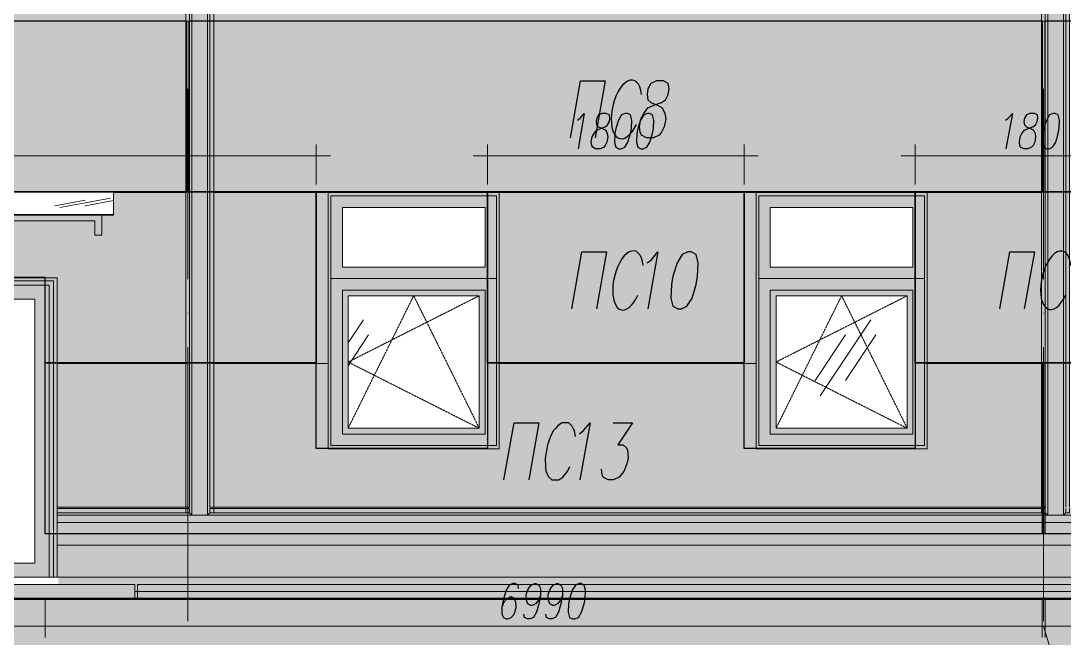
# Model space of a CAD drawing. Header units: millimetres. Extents: x 148937 to 2048786, y 870 to 351006.
# Drawn here: x 530217 to 537531, y 299496 to 303826 of the extents above; entities that cross this region are included whole.
import ezdxf

# ---------------------------------------------------------------- set-up
doc = ezdxf.new("R2010")
doc.units = ezdxf.units.MM
doc.linetypes.add('_ШТР__2__1_', pattern=[3, 2, -1])
doc.layers.add('PDF _Геометрия', color=7, linetype='Continuous')
doc.layers.add('PDF _Сплошная заливка', color=7, linetype='Continuous', true_color=0x007eff)
for name, color, linetype, lineweight, true_color in [('Двери', 7, 'Continuous', 9, 0x804000), ('Каркас_Импост', 7, 'Continuous', 9, 0x0080c0), ('Линии', 7, 'Continuous', 9, 0x00a600), ('Монтажный зазор', 7, 'Continuous', 9, 0x808040), ('Ограждение', 7, 'Continuous', 9, 0x408080), ('Окна', 7, 'Continuous', 9, 0x0080c0), ('Открывание', 7, '_ШТР__2__1_', 9, 0x373737), ('Панель', 7, 'Continuous', 9, 0x804000), ('Фундамент несущей конструкции', 7, 'Continuous', 18, 0x400080)]:
    doc.layers.add(name, color=color, linetype=linetype, lineweight=lineweight, true_color=true_color)
for name, color, linetype, lineweight in [('Обобщенные модели', 7, 'Continuous', 18), ('Перекрытия', 7, 'Continuous', 18), ('Стены', 7, 'Continuous', 18), ('Элементы узлов', 7, 'Continuous', 18)]:
    doc.layers.add(name, color=color, linetype=linetype, lineweight=lineweight)
pattern_1 = [(236.31, (995.8, 1244.6), (-1777.996, -3556.002), [641.07, -5769.6]), (236.31, (1031.34, 1137.9), (-1777.996, -3556.002), [384.64, -6026.03]), (236.31, (818, 1137.9), (-1777.996, -3556.002), [384.64, -6026.03])]

# ---------------------------------------------------------------- blocks, each defined once
blk = doc.blocks.new('102_Окно_1Створка_Ф_ГОСТ23166-99 - 1160х1750_1170_h-V7-_О__Ф__1-10__Южный')
at = {"layer": 'Каркас_Импост', "true_color": 0xf7fbf5}
h = blk.add_hatch(color=7, dxfattribs=at)
h.paths.add_polyline_path([(22960, 2095), (23080, 2095), (23080, 2675), (21920, 2675), (21920, 2095), (22530.8, 2095)], flags=0)
h.paths.add_polyline_path([(22040, 2175), (22000, 2175), (22000, 2595), (23000, 2595), (23000, 2175), (22530.8, 2175)], flags=0)
h = blk.add_hatch(color=7, dxfattribs=at)
h.paths.add_polyline_path([(22000, 925), (23080, 925), (23080, 2095), (21920, 2095), (21920, 925), (21970, 925)], flags=0)
h.paths.add_polyline_path([(22000, 1005), (22000, 2015), (23000, 2015), (23000, 1005), (22040, 1005)], flags=0)
h = blk.add_hatch(color=7, dxfattribs=at)
h.paths.add_polyline_path([(22000, 1005), (23000, 1005), (23000, 2015), (22000, 2015), (22000, 1222.3)], flags=0)
h.paths.add_polyline_path([(22530.8, 1045), (22040, 1045), (22040, 1975), (22960, 1975), (22960, 1045)], flags=0)
at = {"layer": 'Монтажный зазор', "true_color": 0x7f7f7f}
h = blk.add_hatch(color=8, dxfattribs=at)
h.paths.add_polyline_path([(23100, 900), (23100, 2700), (21900, 2700), (21900, 900), (23080, 900)], flags=0)
h.paths.add_polyline_path([(23000, 925), (21920, 925), (21920, 2675), (23080, 2675), (23080, 925), (23030, 925)], flags=0)
at = {"layer": 'Монтажный зазор'}
h = blk.add_hatch(dxfattribs=at)
h.set_pattern_fill('FP_1', style=0, pattern_type=2)
h.set_pattern_definition(pattern_1)
h.paths.add_polyline_path([(23000, 2175), (23000, 2595), (22000, 2595), (22000, 2175), (22960, 2175)], flags=0)
at = {"layer": 'Открывание', "linetype": 'Continuous'}
h = blk.add_hatch(dxfattribs=at)
h.set_pattern_fill('FP_1', style=0, pattern_type=2)
h.set_pattern_definition(pattern_1)
h.paths.add_polyline_path([(22530.8, 1045), (22960, 1045), (22960, 1975), (22040, 1975), (22040, 1045)], flags=0)
at = {"layer": 'Каркас_Импост', "color": 7}
for p, q in [((21920, 2675), (21920, 2095)), ((23080, 2675), (21920, 2675)), ((23080, 2095), (23080, 2675)), ((22000, 2595), (23000, 2595)), ((22000, 2175), (22000, 2595)), ((23000, 2595), (23000, 2175)), ((23000, 2175), (22000, 2175)), ((21920, 2095), (23080, 2095)), ((21920, 2095), (21920, 925)), ((23080, 2095), (21920, 2095)), ((23080, 925), (23080, 2095)), ((22000, 2015), (23000, 2015)), ((22000, 1005), (22000, 2015)), ((22040, 1975), (22960, 1975)), ((22040, 1045), (22040, 1975)), ((22960, 1975), (22960, 1045)), ((23000, 2015), (23000, 1005)), ((22960, 1045), (22040, 1045)), ((23000, 1005), (22000, 1005)), ((21920, 925), (23080, 925))]:
    blk.add_line(p, q, dxfattribs=at)
at = {"layer": 'Открывание', "color": 7}
for p, q in [((22040, 1045), (22500, 1975)), ((22960, 1975), (22040, 1510)), ((22500, 1975), (22960, 1045)), ((22960, 1045), (22040, 1510))]:
    blk.add_line(p, q, dxfattribs=at)
blk = doc.blocks.new('102_Окно_1Створка_Ф_ГОСТ23166-99 - 1160х1750_1170_h-V8-_О__Ф__1-10__Южный')
at = {"layer": 'Каркас_Импост', "true_color": 0xf7fbf5}
h = blk.add_hatch(color=7, dxfattribs=at)
h.paths.add_polyline_path([(25960, 2095), (26080, 2095), (26080, 2675), (24920, 2675), (24920, 2095), (25114.5, 2095)], flags=0)
h.paths.add_polyline_path([(25040, 2175), (25000, 2175), (25000, 2595), (26000, 2595), (26000, 2175), (25114.5, 2175)], flags=0)
h = blk.add_hatch(color=7, dxfattribs=at)
h.paths.add_polyline_path([(25960, 925), (26080, 925), (26080, 2095), (24920, 2095), (24920, 925), (25114.5, 925)], flags=0)
h.paths.add_polyline_path([(25114.5, 1005), (25000, 1005), (25000, 2015), (26000, 2015), (26000, 1005), (25862, 1005)], flags=0)
h = blk.add_hatch(color=7, dxfattribs=at)
h.paths.add_polyline_path([(25460, 1005), (26000, 1005), (26000, 2015), (25000, 2015), (25000, 1005), (25114.5, 1005)], flags=0)
h.paths.add_polyline_path([(25798, 1045), (25040, 1045), (25040, 1975), (25960, 1975), (25960, 1045)], flags=0)
at = {"layer": 'Монтажный зазор', "true_color": 0x7f7f7f}
h = blk.add_hatch(color=8, dxfattribs=at)
h.paths.add_polyline_path([(24900, 900), (26100, 900), (26100, 2700), (24900, 2700), (24900, 925)], flags=0)
h.paths.add_polyline_path([(26000, 925), (24920, 925), (24920, 2675), (26080, 2675), (26080, 925), (26030, 925)], flags=0)
at = {"layer": 'Монтажный зазор'}
h = blk.add_hatch(dxfattribs=at)
h.set_pattern_fill('FP_1', style=0, pattern_type=2)
h.set_pattern_definition(pattern_1)
h.paths.add_polyline_path([(25114.5, 2175), (26000, 2175), (26000, 2595), (25000, 2595), (25000, 2175), (25040, 2175)], flags=0)
at = {"layer": 'Открывание', "linetype": 'Continuous'}
h = blk.add_hatch(dxfattribs=at)
h.set_pattern_fill('FP_1', style=0, pattern_type=2)
h.set_pattern_definition(pattern_1)
h.paths.add_polyline_path([(25114.5, 1045), (25960, 1045), (25960, 1975), (25040, 1975), (25040, 1045)], flags=0)
at = {"layer": 'Каркас_Импост', "color": 7}
for p, q in [((24920, 2675), (24920, 2095)), ((26080, 2675), (24920, 2675)), ((26080, 2095), (26080, 2675)), ((25000, 2595), (26000, 2595)), ((25000, 2175), (25000, 2595)), ((26000, 2595), (26000, 2175)), ((26000, 2175), (25000, 2175)), ((24920, 2095), (26080, 2095)), ((24920, 2095), (24920, 925)), ((26080, 2095), (24920, 2095)), ((26080, 925), (26080, 2095)), ((25000, 2015), (26000, 2015)), ((25000, 1005), (25000, 2015)), ((25040, 1975), (25960, 1975)), ((25040, 1045), (25040, 1975)), ((25960, 1975), (25960, 1045)), ((26000, 2015), (26000, 1005)), ((25960, 1045), (25040, 1045)), ((26000, 1005), (25000, 1005)), ((24920, 925), (26080, 925))]:
    blk.add_line(p, q, dxfattribs=at)
at = {"layer": 'Открывание', "color": 7}
for p, q in [((25040, 1045), (25500, 1975)), ((25960, 1975), (25040, 1510)), ((25500, 1975), (25960, 1045)), ((25960, 1045), (25040, 1510))]:
    blk.add_line(p, q, dxfattribs=at)
blk = doc.blocks.new('101_Дверь_Двупольная_Алюминиевая_ГОСТ23747-2015 - ДАН_Дв_2080х1260_800__О_Пр_П-1342844-_О__Ф__1-10__Южный')
at = {"layer": 'Двери', "true_color": 0x7f7f7f}
h = blk.add_hatch(color=8, dxfattribs=at)
h.paths.add_polyline_path([(19194.7, 900), (19197.9, 909.5), (19194.6, 906), (19194.7, 903.1)], flags=0)
h.paths.add_polyline_path([(19198.8, 909.5), (19194.7, 900), (19196, 900), (19198.5, 908.5)], flags=0)
h.paths.add_polyline_path([(19213.8, 900), (19225, 900), (19225, 912), (19218.1, 911.8), (19202.5, 911), (19198.5, 908.5), (19197.3, 900), (19213.2, 900)], flags=0)
h = blk.add_hatch(color=8, dxfattribs=at)
h.paths.add_polyline_path([(19196, 900), (19194.7, 900), (19196.4, 898.5)], flags=0)
h.paths.add_polyline_path([(19225, 888), (19225, 888.4), (19225, 900), (19196, 900), (19199, 890.4), (19207.3, 888.3), (19220.1, 888)], flags=0)
h.paths.add_polyline_path([(19199, 889.6), (19194.7, 898.6), (19195.7, 892.6), (19198.8, 889.8)], flags=0)
for points in [[(19275, 900), (19275, 912), (19225, 911.6), (19225, 900), (19245, 900)], [(19225, 888), (19275, 888.4), (19275, 900), (19225, 900), (19225, 888.4)], [(19325, 888), (19325, 912), (19275, 911.6), (19275, 888), (19301.1, 888)], [(19341.9, 880), (19355.4, 880), (19355, 887.6), (19351.2, 897.5), (19339.3, 907.9), (19331.9, 910.2), (19331.4, 910.3), (19325, 910.3), (19325, 888.4), (19326, 887.6), (19330.7, 885.7), (19333, 880), (19333.7, 883.9), (19334.7, 880), (19341.4, 880)], [(19333, 670), (19357, 670), (19356.6, 880), (19333, 880), (19333, 733)], [(19205, 750), (19211.5, 750.9), (19217.5, 753.3), (19222.7, 757.3), (19226.7, 762.5), (19229.1, 768.5), (19230, 775), (19229.1, 781.5), (19226.7, 787.5), (19222.7, 792.7), (19217.5, 796.7), (19211.5, 799.1), (19205, 800), (19198.5, 799.1), (19192.5, 796.7), (19185.5, 790.3), (19183.3, 787.5), (19180.9, 781.5), (19180, 775), (19180.9, 768.5), (19184.1, 761.6), (19187.3, 757.3), (19192.5, 753.3), (19198.5, 750.9)], [(19245, 650), (19275, 650), (19275, 662), (19225, 661.6), (19225, 650)], [(19325, 638), (19325, 662), (19275, 661.6), (19275, 638), (19301.1, 638)], [(19325, 639.6), (19335.9, 640.9), (19342.3, 643.5), (19352.9, 655), (19355.2, 663.1), (19355.3, 663.6), (19355.3, 670), (19333.4, 670), (19332.6, 669), (19330.7, 664.3), (19326.8, 661.7), (19326.8, 660.8), (19325, 659.4), (19325, 639.7)], [(19225, 638), (19275, 638.4), (19275, 650), (19225, 650), (19225, 638.4)]]:
    blk.add_hatch(color=8, dxfattribs=at).paths.add_polyline_path(points, flags=0)
h = blk.add_hatch(color=8, dxfattribs=at)
h.paths.add_polyline_path([(19194.7, 650), (19197.7, 659.4), (19194.6, 656), (19194.7, 651.8)], flags=0)
h.paths.add_polyline_path([(19198.8, 659.5), (19194.7, 650), (19196, 650), (19198.7, 659.4)], flags=0)
h.paths.add_polyline_path([(19206.1, 650), (19225, 650), (19225, 662), (19219.1, 661.8), (19202, 660.8), (19198.5, 658.5), (19197.3, 650), (19203.1, 650)], flags=0)
h = blk.add_hatch(color=8, dxfattribs=at)
h.paths.add_polyline_path([(19196, 650), (19194.7, 650), (19196.4, 648.5)], flags=0)
h.paths.add_polyline_path([(19205, 638), (19216.1, 638.6), (19224.3, 638.4), (19225, 638.4), (19225, 650), (19196, 650), (19199, 640.4), (19204.4, 638.2)], flags=0)
h.paths.add_polyline_path([(19199, 639.6), (19194.7, 648.4), (19195.7, 642.6), (19198.8, 639.8)], flags=0)
at = {"layer": 'Каркас_Импост', "true_color": 0x9ea0a1}
blk.add_hatch(color=253, dxfattribs=at).paths.add_polyline_path([(18715, 0), (18745, 0), (18745, 2050), (19945, 2050), (19945, 0), (19975, 0), (19975, 2080), (18715, 2080), (18715, 47.9)], flags=0)
at = {"layer": 'Монтажный зазор', "true_color": 0x9ea0a1}
blk.add_hatch(color=253, dxfattribs=at).paths.add_polyline_path([(18715, 0), (18715, 2080), (19975, 2080), (19975, 0), (20000, 0), (20000, 2100), (18690, 2100), (18690, 0)], flags=0)
at = {"layer": 'Панель', "true_color": 0x9ea0a1}
h = blk.add_hatch(color=253, dxfattribs=at)
h.paths.add_polyline_path([(18745, 0), (19145, 0), (19145, 2050), (18745, 2050), (18745, 47.9)], flags=0)
h.paths.add_polyline_path([(19045, 100), (18845, 100), (18845, 1950), (19045, 1950), (19045, 225)], flags=0)
h = blk.add_hatch(color=253, dxfattribs=at)
h.paths.add_polyline_path([(19145, 0), (19945, 0), (19945, 2050), (19145, 2050), (19145, 47.9)], flags=0)
h.paths.add_polyline_path([(19225, 638), (19225, 638.4), (19224.3, 638.4)], flags=0)
h.paths.add_polyline_path([(19194.7, 650), (19195.7, 657.5), (19198.6, 659.4), (19195.5, 651.8)], flags=0)
h.paths.add_polyline_path([(19194.7, 650), (19197.9, 640.5), (19194.6, 644), (19194.7, 648.4)], flags=0)
h.paths.add_polyline_path([(19225, 888), (19225, 888.4), (19224.3, 888.4)], flags=0)
h.paths.add_polyline_path([(19194.7, 900), (19194.7, 906.1), (19198.6, 909.5), (19195.5, 901.8)], flags=0)
h.paths.add_polyline_path([(19194.7, 900), (19197.9, 890.5), (19194.6, 894), (19194.7, 898.6)], flags=0)
h.paths.add_polyline_path([(19301.1, 100), (19245, 100), (19245, 638), (19202.5, 639), (19198.2, 641.9), (19194.7, 650), (19199, 659.6), (19207.3, 661.7), (19215.4, 661.8), (19245, 662), (19245, 888), (19202.5, 889), (19198.2, 891.9), (19194.7, 900), (19199.4, 909.8), (19207, 911.7), (19215.4, 911.8), (19245, 912), (19245, 1950), (19845, 1950), (19845, 100)], flags=0)
h.paths.add_polyline_path([(19205, 750), (19198.5, 750.9), (19192.5, 753.3), (19187.3, 757.3), (19183.3, 762.5), (19180.9, 768.5), (19180, 775), (19180.9, 781.5), (19185.5, 790.3), (19187.3, 792.7), (19192.5, 796.7), (19198.5, 799.1), (19205, 800), (19211.5, 799.1), (19217.5, 796.7), (19222.7, 792.7), (19226.7, 787.5), (19229.1, 781.5), (19230, 775), (19229.1, 768.5), (19226.7, 762.5), (19222.7, 757.3), (19217.5, 753.3), (19211.5, 750.9)], flags=0)
at = {"layer": 'Двери', "color": 7}
for p, q in [((19275, 912), (19225, 912)), ((19225, 888), (19275, 888)), ((19325, 912), (19275, 912)), ((19275, 888), (19325, 888)), ((19333, 880), (19333, 670)), ((19357, 670), (19357, 880)), ((19275, 662), (19225, 662)), ((19325, 662), (19275, 662)), ((19225, 638), (19275, 638)), ((19275, 638), (19325, 638))]:
    blk.add_line(p, q, dxfattribs=at)
at = {"layer": 'Двери', "color": 7, "flags": 128}
for points in [[(19225, 912), (19212.3, 912), (19205.4, 912), (19205, 912)], [(19205, 888), (19209.6, 888), (19221.2, 888), (19225, 888)], [(19357, 880), (19352.4, 896.6), (19339.8, 908.4), (19325, 912)], [(19325, 888), (19331.7, 884.3), (19333, 880)], [(19225, 662), (19212.3, 662), (19205.4, 662), (19205, 662)], [(19325, 638), (19341.6, 642.6), (19353.4, 655.2), (19357, 670)], [(19333, 670), (19329.3, 663.3), (19325, 662)], [(19205, 638), (19209.6, 638), (19221.2, 638), (19225, 638)]]:
    blk.add_lwpolyline(points, dxfattribs=at)
at = {"layer": 'Двери', "color": 7}
for start, end in [(0, 180), (180, 360)]:
    blk.add_arc((19205, 775), 25, start, end, dxfattribs=at)
at = {"layer": 'Каркас_Импост', "color": 7}
for p, q in [((19975, 2080), (18715, 2080)), ((18715, 2080), (18715, 0)), ((18745, 2050), (19945, 2050)), ((18745, 0), (18745, 2050)), ((19945, 2050), (19945, 0)), ((19975, 2080), (19975, 0)), ((18715, 0), (18745, 0)), ((19975, 0), (19945, 0))]:
    blk.add_line(p, q, dxfattribs=at)
at = {"layer": 'Монтажный зазор', "color": 7}
for p, q in [((20000, 2100), (18690, 2100)), ((18690, 2100), (18690, 492.2)), ((18715, 0), (18715, 2080)), ((18715, 2080), (19975, 2080)), ((19975, 2080), (19975, 0)), ((20000, 492.2), (20000, 2100)), ((18690, 0), (18715, 0)), ((19975, 0), (20000, 0))]:
    blk.add_line(p, q, dxfattribs=at)
at = {"layer": 'Панель', "color": 7}
for p, q in [((19145, 2050), (18745, 2050)), ((18745, 2050), (18745, 0)), ((19945, 2050), (19145, 2050)), ((19145, 2050), (19145, 0)), ((19145, 0), (19145, 2050)), ((19945, 0), (19945, 2050)), ((18845, 100), (18845, 1950)), ((18845, 1950), (19045, 1950)), ((19045, 1950), (19045, 100)), ((19245, 911.8), (19245, 1950)), ((19245, 1950), (19845, 1950)), ((19845, 1950), (19845, 100)), ((19245, 661.9), (19245, 888)), ((19245, 100), (19245, 638)), ((19045, 100), (18845, 100)), ((19845, 100), (19245, 100)), ((18745, 0), (19145, 0)), ((19145, 0), (19945, 0))]:
    blk.add_line(p, q, dxfattribs=at)
blk = doc.blocks.new('125_Горизонтальный козырек - Горизонтальный козырек L_1200-1197451-_О__Ф__1-10__Южный')
at = {"layer": 'Ограждение'}
h = blk.add_hatch(dxfattribs=at)
h.set_pattern_fill('FP_2', style=0, pattern_type=2)
h.set_pattern_definition([(190.539, (995.78, -1088.73), (-1778.0063, -441.0521), [361.702, -3255.323]), (190.539, (1031.34, -1101.97), (-1778.0063, -441.0521), [217.021, -3400.004]), (190.539, (817.98, -1101.97), (-1778.0063, -441.0521), [217.021, -3400.004])])
h.paths.add_polyline_path([(20395, 2545), (20395, 2705), (18295, 2705), (18295, 2545), (19947, 2545)], flags=0)
h = blk.add_hatch(dxfattribs=at)
h.set_pattern_fill('FP_1', style=0, pattern_type=2)
h.set_pattern_definition(pattern_1)
h.paths.add_polyline_path([(20305, 2540), (20395, 2540), (20395, 2545), (18295, 2545), (18295, 2540), (19947, 2540)], flags=0)
at = {"layer": 'Ограждение', "true_color": 0x9ea0a1}
blk.add_hatch(color=253, dxfattribs=at).paths.add_polyline_path([(20315, 2400), (20315, 2540), (18375, 2540), (18375, 2400), (18425, 2400), (18425, 2500), (20265, 2500), (20265, 2400)], flags=0)
at = {"layer": 'Ограждение', "color": 7}
for p, q in [((18295, 2545), (18295, 2705)), ((18295, 2705), (20395, 2705)), ((20395, 2705), (20395, 2545)), ((18295, 2540), (18295, 2545)), ((18295, 2545), (20395, 2545)), ((20395, 2540), (18295, 2540)), ((18375, 2400), (18375, 2540)), ((20265, 2500), (18425, 2500)), ((18425, 2400), (18425, 2500)), ((20265, 2500), (20265, 2400)), ((20315, 2540), (20315, 2400)), ((20395, 2545), (20395, 2540)), ((18375, 2400), (18425, 2400)), ((20265, 2400), (20315, 2400))]:
    blk.add_line(p, q, dxfattribs=at)
blk = doc.blocks.new('190_ФЭ_Цоколь_Типовой - ФЭ-Ц1_140х80-1285859-_О__Ф__1-10__Южный')
at = {"layer": 'Обобщенные модели', "true_color": 0x9ea0a1}
h = blk.add_hatch(color=253, dxfattribs=at)
h.paths.add_polyline_path([(32865.9, 481.8), (32928, 481.9), (32930.6, 491.4), (27069.4, 491.4), (27072, 481.8), (32720.4, 481.8)], flags=0)
h.paths.add_polyline_path([(20010, 481.8), (20928, 481.9), (20930.6, 491.4), (20000, 491.4), (20000, 481.8)], flags=0)
h.paths.add_polyline_path([(45048, 481.8), (45048, 481.9), (45050.6, 491.4), (39069.4, 491.4), (39072, 481.8), (44492.9, 481.8)], flags=0)
h.paths.add_polyline_path([(21072, 481.8), (26928, 481.9), (26930.6, 491.4), (21069.4, 491.4), (21072, 481.9)], flags=0)
h.paths.add_polyline_path([(38928, 481.8), (38928, 481.9), (38930.6, 491.4), (33069.4, 491.4), (33072, 481.8), (38875.5, 481.8)], flags=0)
h = blk.add_hatch(color=253, dxfattribs=at)
h.paths.add_polyline_path([(20000, 451.8), (20928, 452), (20928, 481.8), (20000, 481.8)], flags=0)
h.paths.add_polyline_path([(45048, 451.8), (45048, 481.8), (39072, 481.8), (39072, 451.8), (44492.9, 451.8)], flags=0)
h.paths.add_polyline_path([(21235.1, 451.8), (26928, 452), (26928, 481.8), (21072, 481.8), (21072, 451.8), (21124.5, 451.8)], flags=0)
h.paths.add_polyline_path([(38928.2, 451.8), (38928, 452), (38928, 481.8), (33072, 481.8), (33072, 451.8), (38928, 451.8)], flags=0)
h.paths.add_polyline_path([(27235.1, 451.8), (32928, 452), (32928, 481.8), (27072, 481.8), (27072, 451.8), (27124.5, 451.8)], flags=0)
for points in [[(45125, 434.8), (45064.7, 435), (45048, 451.8), (39071.8, 451.8), (39055, 435), (38945, 435), (38928, 451.8), (33071.8, 451.8), (33055, 435), (32945, 435), (32928, 451.8), (27071.8, 451.8), (27055, 435), (26945, 435), (26928, 451.8), (21071.8, 451.8), (21055, 435), (20945, 435), (20928, 451.8), (20000, 451.8), (20000, 434.8), (45065, 434.8)], [(20000, 384.8), (45294.9, 384.8), (45294.9, 434.8), (20000, 434.8)], [(33010, 305), (45433.1, 305), (45293.9, 384.8), (20000, 384.8), (20000, 305), (32990, 305)], [(45125, 225), (45433.1, 225), (45433.1, 305), (20000, 305), (20000, 225), (44492.9, 225)]]:
    blk.add_hatch(color=253, dxfattribs=at).paths.add_polyline_path(points, flags=0)
at = {"layer": 'Линии', "color": 7, "lineweight": 18}
for p, q in [((20000, 491.4), (20000, 492.2)), ((20902, 492.2), (20000, 492.2)), ((20000, 481.8), (20000, 491.4)), ((20000, 481.8), (20000, 451.8)), ((20000, 434.8), (20000, 451.8)), ((26902, 492.2), (21098, 492.2)), ((20000, 384.8), (20000, 434.8)), ((20000, 315.5), (20000, 384.8)), ((20000, 305), (20000, 315.5)), ((20000, 305), (20000, 225)), ((20000, 225), (45433.1, 225))]:
    blk.add_line(p, q, dxfattribs=at)
at = {"layer": 'Обобщенные модели'}
for p, q in [((20930.6, 491.4), (20000, 491.4)), ((20928, 481.8), (20000, 481.8)), ((20000, 451.8), (20928, 451.8)), ((26930.6, 491.4), (21069.4, 491.4)), ((26928, 481.8), (21072, 481.8)), ((21072, 451.8), (26928, 451.8)), ((45294.9, 434.8), (20000, 434.8)), ((45294.9, 384.8), (20000, 384.8)), ((45433.1, 305), (20000, 305))]:
    blk.add_line(p, q, dxfattribs=at)
blk = doc.blocks.new('190_ФЭ_Стена_Стык вертикальный - ФЭ-C1_110-1292203-_О__Ф__1-10__Южный')
at = {"layer": 'Обобщенные модели', "true_color": 0xcfd0cf}
for points in [[(20928, 492.1), (20928, 3900), (20902, 3900), (20902, 492.1)], [(20945, 435), (20945, 3900), (20928, 3900), (20928, 492.1), (20930.6, 491.4), (20928, 481.8), (20928.2, 451.8), (20940.6, 439.4)], [(20990, 435), (21055, 435), (21055, 3900), (20945, 3900), (20945, 435)], [(21055, 435), (21072, 452), (21072, 481.9), (21069.4, 491.4), (21072, 492.1), (21072, 3900), (21055, 3900), (21055, 439.4)], [(21098, 492.1), (21098, 3900), (21072, 3900), (21072, 492.1)]]:
    blk.add_hatch(color=254, dxfattribs=at).paths.add_polyline_path(points, flags=0)
at = {"layer": 'Линии', "color": 7, "lineweight": 18}
for p, q in [((20928, 3900), (20902, 3900)), ((20902, 3900), (20902, 491.4)), ((20945, 3900), (20928, 3900)), ((21055, 3900), (20945, 3900)), ((21072, 3900), (21055, 3900)), ((21098, 3900), (21072, 3900)), ((21098, 3900), (21098, 491.4)), ((20902, 481.9), (20902, 452)), ((20902, 452), (20928, 452)), ((20928, 452), (20945, 435)), ((21055, 435), (21072, 452)), ((21072, 452), (21098, 452)), ((21098, 481.9), (21098, 452)), ((20945, 435), (21055, 435))]:
    blk.add_line(p, q, dxfattribs=at)
at = {"layer": 'Обобщенные модели'}
for p, q in [((20928, 3900), (20928, 491.4)), ((20945, 3900), (20945, 435)), ((21055, 3900), (21055, 435)), ((21072, 3900), (21072, 491.4)), ((20928, 481.9), (20928, 452)), ((21072, 481.9), (21072, 452))]:
    blk.add_line(p, q, dxfattribs=at)
blk = doc.blocks.new('190_ФЭ_Стена_Стык вертикальный - ФЭ-C1_110-1292370-_О__Ф__1-10__Южный')
at = {"layer": 'Обобщенные модели', "true_color": 0xcfd0cf}
for points in [[(20915.9, 3900), (20928, 3900), (20928, 7500), (20902, 7500), (20902, 3900)], [(20928, 3900), (20945, 3900), (20945, 7500), (20928, 7500), (20928, 3925.7)], [(21055, 3900), (21055, 7500), (20945, 7500), (20945, 3900), (21010, 3900)], [(21055, 3900), (21072, 3900), (21072, 7500), (21055, 7500), (21055, 3919.4)], [(21077.4, 3900), (21098, 3900), (21098, 7500), (21072, 7500), (21072, 3900)]]:
    blk.add_hatch(color=254, dxfattribs=at).paths.add_polyline_path(points, flags=0)
at = {"layer": 'Линии', "color": 7, "lineweight": 18}
for p, q in [((20928, 7500), (20902, 7500)), ((20902, 7500), (20902, 3900)), ((20945, 7500), (20928, 7500)), ((21055, 7500), (20945, 7500)), ((21072, 7500), (21055, 7500)), ((21098, 7500), (21072, 7500)), ((21098, 7500), (21098, 3900)), ((20902, 3900), (20928, 3900)), ((20928, 3900), (20945, 3900)), ((20945, 3900), (21055, 3900)), ((21055, 3900), (21072, 3900)), ((21072, 3900), (21098, 3900))]:
    blk.add_line(p, q, dxfattribs=at)
at = {"layer": 'Обобщенные модели'}
for p, q in [((20928, 7500), (20928, 3900)), ((20945, 7500), (20945, 3900)), ((21055, 7500), (21055, 3900)), ((21072, 7500), (21072, 3900))]:
    blk.add_line(p, q, dxfattribs=at)

msp = doc.modelspace()

# ---------------------------------------------------------------- hatches: boundary and pattern name
at = {"layer": 'Перекрытия', "true_color": 0xbabfc5}
msp.add_hatch(color=9, dxfattribs=at).paths.add_polyline_path([(530418.14476, 299772.69191), (531016.14665, 299772.69191), (531016.14665, 299872.64499), (528616.14665, 299872.64499), (528616.14665, 299772.69191), (529126.25729, 299772.69191)], flags=0)
at = {"layer": 'Перекрытия', "true_color": 0xb9d0cb}
for points in [[(556866.14665, 299822.64499), (555866.14665, 299872.64499), (531036.14665, 299872.64499), (531036.14665, 299822.64499), (556255.89411, 299822.64499)], [(556866.14665, 299772.69191), (556866.14665, 299822.64499), (531036.14665, 299822.64499), (531036.14665, 299772.69191), (556255.89411, 299772.69191)]]:
    msp.add_hatch(color=9, dxfattribs=at).paths.add_polyline_path(points, flags=0)
at = {"layer": 'Стены', "lineweight": 9, "true_color": 0xcfd0cf}
h = msp.add_hatch(color=254, dxfattribs=at)
h.paths.add_polyline_path([(525569.14665, 303822.64499), (526266.14665, 303822.64499), (526266.14665, 305022.64499), (525569.14665, 305022.64499), (525569.14665, 303885.20857)], flags=0)
h.paths.add_polyline_path([(531373.14665, 303822.64499), (531373.14665, 305022.64499), (530416.14665, 305022.64499), (530416.14665, 304722.64499), (529216.14665, 304722.64499), (529216.14665, 305022.64499), (527466.14665, 305022.64499), (527466.14665, 303822.64499), (531064.08849, 303822.64499)], flags=0)
for points in [[(535585.69463, 303822.64499), (537373.14665, 303822.64499), (537373.14665, 305022.64499), (536571.14665, 305022.64499), (536571.14665, 304722.64499), (535371.14665, 304722.64499), (535371.14665, 305022.64499), (533571.14665, 305022.64499), (533571.14665, 304722.64499), (532371.14665, 304722.64499), (532371.14665, 305022.64499), (531569.14665, 305022.64499), (531569.14665, 303822.64499), (533001.91969, 303822.64499)], [(531569.14665, 302622.64499), (537373.14665, 302622.64499), (537373.14665, 303822.64499), (531569.14665, 303822.64499), (531569.14665, 303102.27513)], [(530471.14665, 301422.64499), (531373.14665, 301422.64499), (531373.14665, 302622.64499), (530866.14665, 302622.64499), (530866.14665, 302462.64499), (530786.14665, 302462.64499), (530786.14665, 302322.64499), (530736.14665, 302322.64499), (530736.14665, 302422.64499), (528896.14665, 302422.64499), (528896.14665, 302322.64499), (528846.14665, 302322.64499), (528846.14665, 302462.64499), (528766.14665, 302462.64499), (528766.14665, 302622.64499), (527466.14665, 302622.64499), (527466.14665, 302022.64499), (526266.14665, 302022.64499), (526266.14665, 302622.64499), (525569.14665, 302622.64499), (525569.14665, 301422.64499), (529161.14665, 301422.64499), (529161.14665, 302022.64499), (530471.14665, 302022.64499), (530471.14665, 301536.40827)], [(537176.05369, 300414.8425), (537373.14665, 300414.8425), (537373.14665, 301422.64499), (536571.14665, 301422.64499), (536571.14665, 300822.64499), (535371.14665, 300822.64499), (535371.14665, 301422.64499), (533571.14665, 301422.64499), (533571.14665, 300822.64499), (532371.14665, 300822.64499), (532371.14665, 301422.64499), (531569.14665, 301422.64499), (531569.14665, 300414.8425), (537153.63065, 300414.8425)]]:
    msp.add_hatch(color=254, dxfattribs=at).paths.add_polyline_path(points, flags=0)
h = msp.add_hatch(color=254, dxfattribs=at)
h.paths.add_polyline_path([(528766.14665, 302622.64499), (528766.14665, 302627.64499), (530866.14665, 302627.64499), (530866.14665, 302622.64499), (531373.14665, 302622.64499), (531373.14665, 303822.64499), (527466.14665, 303822.64499), (527466.14665, 302622.64499), (527834.36982, 302622.64499)], flags=0)
h.paths.add_polyline_path([(526266.14665, 302622.64499), (526266.14665, 303822.64499), (525569.14665, 303822.64499), (525569.14665, 302622.64499)], flags=0)
h = msp.add_hatch(color=254, dxfattribs=at)
h.paths.add_polyline_path([(535262.72276, 301422.64499), (535371.14665, 301422.64499), (535371.14665, 302622.64499), (533571.14665, 302622.64499), (533571.14665, 301422.64499), (534939.75089, 301422.64499)], flags=0)
h.paths.add_polyline_path([(531569.14665, 301422.64499), (532371.14665, 301422.64499), (532371.14665, 302622.64499), (531569.14665, 302622.64499), (531569.14665, 301536.40827)], flags=0)
h.paths.add_polyline_path([(537373.14665, 301422.64499), (537373.14665, 302622.64499), (536571.14665, 302622.64499), (536571.14665, 301422.64499), (537346.64665, 301422.64499)], flags=0)
h = msp.add_hatch(color=254, dxfattribs=at)
h.paths.add_polyline_path([(531373.14665, 300414.8425), (531373.14665, 301422.64499), (530471.14665, 301422.64499), (530471.14665, 300414.8425), (531346.64665, 300414.8425)], flags=0)
h.paths.add_polyline_path([(526070.55232, 300414.8425), (529161.14665, 300414.8425), (529161.14665, 301422.64499), (525569.14665, 301422.64499), (525569.14665, 300414.8425)], flags=0)
at = {"layer": 'Стены', "true_color": 0x9ea0a1}
msp.add_hatch(color=253, dxfattribs=at).paths.add_polyline_path([(530471.14665, 299922.64499), (555886.14665, 299922.64499), (555886.14665, 300147.64499), (530471.14665, 300147.64499), (530471.14665, 299970.5414)], flags=0)
at = {"layer": 'Стены', "true_color": 0xbabfc5}
msp.add_hatch(color=9, dxfattribs=at).paths.add_polyline_path([(531016.14665, 299822.64499), (531036.14665, 299822.64499), (531036.14665, 299872.64499), (555596.14665, 299872.64499), (555596.14665, 299922.64499), (530481.14665, 299922.64499), (530481.14665, 299872.64499), (531016.14665, 299872.64499)], flags=0)
at = {"layer": 'Фундамент несущей конструкции', "true_color": 0xbabfc5}
h = msp.add_hatch(color=9, dxfattribs=at)
h.paths.add_polyline_path([(519791.14665, 299772.69191), (519791.14665, 299822.64499), (519771.14665, 299822.64499), (519771.14665, 299772.69191)], flags=0)
h.paths.add_polyline_path([(531036.14665, 299772.69191), (531036.14665, 299822.64499), (531016.14665, 299822.64499), (531016.14665, 299772.69191)], flags=0)
h.paths.add_polyline_path([(511421.14665, 299772.69191), (511421.14665, 299822.64499), (511401.14665, 299822.64499), (511401.14665, 299772.69191)], flags=0)
h.paths.add_polyline_path([(528616.14665, 299772.69191), (528616.14665, 299822.64499), (528596.14665, 299822.64499), (528596.14665, 299772.69191)], flags=0)
h.paths.add_polyline_path([(515021.14665, 299772.69191), (515041.14665, 299772.69191), (515041.14665, 299822.64499), (515021.14665, 299822.64499)], flags=0)
h.paths.add_polyline_path([(524541.14665, 299772.69191), (524541.14665, 299822.64499), (524521.14665, 299822.64499), (524521.14665, 299772.69191)], flags=0)
h.paths.add_polyline_path([(516151.14665, 299772.69191), (516171.14665, 299772.69191), (516171.14665, 299822.64499), (516151.14665, 299822.64499)], flags=0)
h.paths.add_polyline_path([(520921.14665, 299772.69191), (520921.14665, 299822.64499), (520901.14665, 299822.64499), (520901.14665, 299772.69191)], flags=0)
at = {"layer": 'Элементы узлов', "true_color": 0xffffff}
msp.add_hatch(color=7, dxfattribs=at).paths.add_polyline_path([(507800.14665, 298677.63109), (557756.93578, 298677.63109), (557756.93578, 299774.69191), (507800.14665, 299774.69191)], flags=0)

# ---------------------------------------------------------------- linework, layer by layer
at = {"layer": 'PDF _Геометрия', "color": 152, "lineweight": 30, "true_color": 0x2776bb}
for points in [[(531378.49961, 303825.92493), (531378.49961, 302627.21386), (525028.33845, 302627.21386), (525028.33845, 303825.92493)], [(537376.35208, 303825.92493), (537376.35208, 302627.21386), (531397.8345, 302627.21386), (531397.8345, 303825.92493)], [(543376.35269, 303825.92493), (543376.35269, 302627.21386), (537397.83511, 302627.21386), (537397.83511, 303825.92493)], [(532287.2001, 300826.99908), (532287.2001, 302627.21386), (533488.05943, 302627.21386), (533488.05943, 300826.99908)], [(535288.27448, 302627.21469), (535288.27448, 301426.35536), (533488.05969, 301426.35536), (533488.05969, 302627.21469)], [(535288.27448, 300826.99908), (535288.27448, 302627.21386), (536486.98554, 302627.21386), (536486.98554, 300826.99908)], [(538287.20072, 302627.21469), (538287.20072, 301426.35536), (536486.98593, 301426.35536), (536486.98593, 302627.21469)]]:
    msp.add_lwpolyline(points, close=True, dxfattribs=at)
at = {"layer": 'PDF _Геометрия', "lineweight": 25}
for points in [[(534070.22867, 303005.30185), (534141.12018, 303404.87221), (534312.9784, 303404.87221), (534244.23511, 303005.30185)], [(534119.63808, 303129.89836), (534138.97213, 303142.78773), (534166.89909, 303177.15937), (534123.93454, 302927.96496)], [(537120.71246, 303129.89836), (537137.89828, 303142.78773), (537167.97347, 303177.15937), (537122.86068, 302927.96496)], [(534078.82123, 301806.59149), (534149.71274, 302206.16184), (534323.71919, 302206.16184), (534252.82767, 301806.59149)], [(534607.2856, 302128.82565), (534635.21256, 302148.1597), (534682.47357, 302206.16184), (534611.58205, 301806.59149)], [(537079.89561, 301806.59149), (537150.78712, 302206.16184), (537322.64534, 302206.16184), (537251.75382, 301806.59149)], [(533604.06256, 300605.7308), (533674.95407, 301005.30115), (533848.96051, 301005.30115), (533778.069, 300605.7308)], [(534104.6011, 300910.77983), (534098.15642, 300949.44793), (534089.5635, 300966.63375), (534080.97059, 300985.9678), (534059.48832, 301005.30185), (534010.07908, 301005.30185), (533982.15212, 300985.9678), (533964.9663, 300966.63375), (533949.9287, 300949.44793), (533930.59465, 300910.77983), (533909.11238, 300852.77769), (533891.92656, 300758.25567), (533894.07478, 300700.25352), (533898.37124, 300663.73365), (533917.70529, 300625.06555), (533939.18756, 300605.7315), (533988.5968, 300605.7315), (534016.52376, 300625.06555), (534048.74718, 300663.73365), (534065.933, 300700.25352)], [(534132.52692, 300930.11528), (534160.45388, 300949.44933), (534207.71489, 301005.30325), (534136.82338, 300605.7329)], [(534368.83328, 301005.30238), (534504.17163, 301005.30238), (534403.20493, 300852.77821), (534439.7248, 300852.77821), (534461.20707, 300833.44416), (534469.79998, 300816.25834), (534474.09644, 300758.25619), (534465.50353, 300719.58809), (534444.02125, 300663.73417), (534411.79784, 300625.06607), (534370.98151, 300605.73202), (534334.46164, 300605.73202), (534300.09, 300625.06607), (534291.49708, 300644.40012), (534287.20063, 300680.91999)], [(533705.03171, 299843.1104), (533702.88348, 299866.7409), (533681.4012, 299879.63027), (533666.36361, 299879.63027), (533640.58487, 299866.7409), (533619.1026, 299832.36926), (533599.76855, 299772.21888), (533589.02741, 299712.06851), (533589.02741, 299664.8075), (533599.76855, 299641.17699), (533621.25082, 299630.43586), (533629.84374, 299630.43586), (533653.47424, 299641.17699), (533674.95652, 299664.8075), (533687.84588, 299701.32737), (533689.99411, 299712.06851), (533687.84588, 299748.58838), (533677.10475, 299772.21888), (533655.62247, 299785.10825), (533649.17779, 299785.10825), (533623.39905, 299772.21888), (533604.065, 299748.58838), (533589.02741, 299712.06851)], [(533859.70218, 299795.84913), (533846.81281, 299761.47748), (533825.33053, 299735.69875), (533801.70003, 299724.95761), (533793.10712, 299724.95761), (533771.62484, 299735.69875), (533760.8837, 299761.47748), (533758.73548, 299795.84913), (533760.8837, 299808.73849), (533775.9213, 299843.11014), (533795.25535, 299866.74064), (533821.03408, 299879.63001), (533827.47876, 299879.63001), (533848.96104, 299866.74064), (533859.70218, 299843.11014), (533859.70218, 299795.84913), (533848.96104, 299735.69875), (533831.77522, 299677.6966), (533810.29294, 299641.17673), (533784.51421, 299630.43559), (533769.47661, 299630.43559), (533747.99434, 299641.17673), (533743.69788, 299664.80724)], [(534014.37484, 299795.84913), (534001.48547, 299761.47748), (533980.00319, 299735.69875), (533956.37269, 299724.95761), (533947.77978, 299724.95761), (533926.2975, 299735.69875), (533915.55636, 299761.47748), (533913.40813, 299795.84913), (533915.55636, 299808.73849), (533930.59395, 299843.11014), (533949.928, 299866.74064), (533975.70674, 299879.63001), (533982.15142, 299879.63001), (534003.6337, 299866.74064), (534014.37484, 299843.11014), (534014.37484, 299795.84913), (534003.6337, 299735.69875), (533986.44788, 299677.6966), (533964.9656, 299641.17673), (533939.18687, 299630.43559), (533924.14927, 299630.43559), (533902.66699, 299641.17673), (533898.37054, 299664.80724)]]:
    msp.add_lwpolyline(points, dxfattribs=at)
for points in [[(534673.88013, 303404.87343), (534633.0638, 303385.53938), (534613.72976, 303349.01951), (534607.28507, 303310.35141), (534611.58153, 303271.68331), (534633.0638, 303252.34926), (534680.32481, 303235.16344), (534712.54823, 303215.82939), (534731.88228, 303177.16129), (534738.32696, 303138.4932), (534727.58582, 303082.63927), (534708.25177, 303043.97118), (534693.21418, 303024.63713), (534652.39785, 303005.30308), (534602.98862, 303005.30308), (534568.61697, 303024.63713), (534560.02406, 303043.97118), (534553.57938, 303082.63927), (534564.32052, 303138.4932), (534583.65457, 303177.16129), (534613.72976, 303215.82939), (534654.54608, 303235.16344), (534708.25177, 303252.34926), (534736.17873, 303271.68331), (534755.51278, 303310.35141), (534761.95747, 303349.01951), (534755.51278, 303385.53938), (534723.28937, 303404.87343)], [(534291.49805, 303177.16182), (534265.71931, 303166.42068), (534254.97817, 303142.79018), (534250.68172, 303119.15967), (534252.82995, 303095.52917), (534265.71931, 303082.6398), (534295.7945, 303071.89866), (534317.27678, 303059.00929), (534328.01792, 303035.37879), (534332.31437, 303011.74828), (534325.86969, 302975.22841), (534312.98032, 302951.59791), (534304.38741, 302940.85677), (534278.60868, 302927.9674), (534246.38526, 302927.9674), (534227.05121, 302940.85677), (534220.60653, 302951.59791), (534216.31008, 302975.22841), (534222.75476, 303011.74828), (534235.64413, 303035.37879), (534254.97817, 303059.00929), (534280.75691, 303071.89866), (534312.98032, 303082.6398), (534330.16614, 303095.52917), (534343.05551, 303119.15967), (534347.35197, 303142.79018), (534343.05551, 303166.42068), (534321.57323, 303177.16182)], [(534454.76108, 303177.16182), (534428.98235, 303166.42068), (534407.50007, 303129.90081), (534388.16602, 303071.89866), (534381.72134, 303035.37879), (534379.57311, 302975.22841), (534388.16602, 302940.85677), (534409.6483, 302927.9674), (534424.68589, 302927.9674), (534450.46462, 302940.85677), (534471.9469, 302975.22841), (534491.28095, 303035.37879), (534497.72563, 303071.89866), (534499.87386, 303129.90081), (534491.28095, 303166.42068), (534469.79867, 303177.16182)], [(534609.43374, 303177.16182), (534583.655, 303166.42068), (534562.17273, 303129.90081), (534542.83868, 303071.89866), (534536.39399, 303035.37879), (534534.24577, 302975.22841), (534542.83868, 302940.85677), (534564.32095, 302927.9674), (534579.35855, 302927.9674), (534605.13728, 302940.85677), (534626.61956, 302975.22841), (534645.95361, 303035.37879), (534652.39829, 303071.89866), (534654.54652, 303129.90081), (534645.95361, 303166.42068), (534624.47133, 303177.16182)], [(537290.4221, 303177.16182), (537266.79159, 303166.42068), (537253.90223, 303142.79018), (537249.60577, 303119.15967), (537253.90223, 303095.52917), (537266.79159, 303082.6398), (537294.71855, 303071.89866), (537316.20083, 303059.00929), (537326.94197, 303035.37879), (537331.23842, 303011.74828), (537324.79374, 302975.22841), (537314.0526, 302951.59791), (537303.31146, 302940.85677), (537277.53273, 302927.9674), (537247.45754, 302927.9674), (537225.97526, 302940.85677), (537219.53058, 302951.59791), (537217.38235, 302975.22841), (537223.82704, 303011.74828), (537234.56818, 303035.37879), (537253.90223, 303059.00929), (537279.68096, 303071.89866), (537311.90437, 303082.6398), (537331.23842, 303095.52917), (537341.97956, 303119.15967), (537346.27602, 303142.79018), (537344.12779, 303166.42068), (537322.64551, 303177.16182)], [(537453.68732, 303177.16182), (537427.90858, 303166.42068), (537406.42631, 303129.90081), (537389.24048, 303071.89866), (537382.7958, 303035.37879), (537378.49935, 302975.22841), (537389.24048, 302940.85677), (537408.57453, 302927.9674), (537425.76035, 302927.9674), (537449.39086, 302940.85677), (537473.02136, 302975.22841), (537490.20719, 303035.37879), (537496.65187, 303071.89866), (537498.8001, 303129.90081), (537490.20719, 303166.42068), (537468.72491, 303177.16182)], [(534892.99918, 302206.16088), (534852.18286, 302186.82683), (534817.81121, 302128.82468), (534787.73603, 302034.30267), (534779.14311, 301976.30052), (534772.69843, 301881.7785), (534787.73603, 301823.77635), (534822.10767, 301806.59053), (534847.8864, 301806.59053), (534886.5545, 301823.77635), (534923.07437, 301881.7785), (534951.00133, 301976.30052), (534961.74247, 302034.30267), (534966.03893, 302128.82468), (534951.00133, 302186.82683), (534916.62969, 302206.16088)], [(534130.38097, 299879.63097), (534104.60223, 299866.7416), (534083.11996, 299832.36996), (534063.78591, 299772.21958), (534057.34123, 299735.69971), (534055.193, 299677.69756), (534063.78591, 299641.17769), (534085.26819, 299630.43655), (534100.30578, 299630.43655), (534126.08451, 299641.17769), (534147.56679, 299677.69756), (534166.90084, 299735.69971), (534173.34552, 299772.21958), (534175.49375, 299832.36996), (534166.90084, 299866.7416), (534145.41856, 299879.63097)]]:
    msp.add_lwpolyline(points, close=True, dxfattribs=at)
at = {"layer": 'PDF _Геометрия', "color": 252, "lineweight": 5, "true_color": 0x989898}
for points in [[(531387.09217, 303349.0196), (531387.09217, 302014.97026)], [(537387.09278, 303349.0196), (537387.09278, 302014.97026)], [(531387.09217, 301776.51534), (531387.09217, 301778.66357)], [(537387.09278, 301776.51534), (537387.09278, 301778.66357)], [(531387.09217, 301535.91488), (531387.09217, 299615.39935)], [(537387.09278, 301535.91488), (537387.09278, 299615.39935)]]:
    msp.add_lwpolyline(points, dxfattribs=at)
at = {"layer": 'PDF _Геометрия', "color": 150, "lineweight": 9, "true_color": 0x007eff}
for points in [[(532287.2001, 302678.77142), (532287.2001, 302958.04102)], [(533488.05861, 302678.77142), (533488.05861, 302958.04102)], [(535288.27448, 302678.77142), (535288.27448, 302958.04102)], [(536486.98484, 302678.77142), (536486.98484, 302958.04102)], [(524927.37205, 302878.55721), (532388.16707, 302878.55721)], [(533387.09383, 302878.55721), (535387.09387, 302878.55721)], [(536388.16602, 302878.55721), (538386.01776, 302878.55721)], [(528976.78041, 299578.8804), (530486.98449, 299578.8804)], [(530287.20063, 299578.8804), (537477.31903, 299578.8804)], [(537376.35208, 299578.8804), (537228.12437, 299578.8804)], [(537296.86652, 299578.8804), (543477.31747, 299578.8804)], [(537376.35208, 299578.8804), (537397.83436, 299578.8804), (537376.35208, 299578.8804)], [(537387.09278, 299578.8804), (537546.06163, 299050.41638), (537937.03907, 299050.41638)], [(537397.83348, 299578.8804), (537546.06119, 299578.8804)]]:
    msp.add_lwpolyline(points, dxfattribs=at)
at = {"layer": 'PDF _Геометрия', "color": 152, "lineweight": 30, "true_color": 0x2776bb}
for points in [[(529077.74738, 301426.35536), (525028.33821, 301426.35536), (525028.33821, 302627.21469), (532287.19954, 302627.21469), (532287.19954, 301426.35536), (530388.16621, 301426.35536)], [(530388.16759, 300227.64499), (530388.16759, 302025.71163), (529077.74876, 302025.71163), (529077.74876, 300227.64499)], [(536486.98484, 301426.35536), (537376.35112, 301426.35536), (537376.35112, 300227.6443), (530388.16651, 300227.6443), (530388.16651, 301426.35536), (532287.19956, 301426.35536)], [(533488.05861, 301426.35536), (535288.2734, 301426.35536)], [(542486.98546, 301426.35536), (543376.35173, 301426.35536), (543376.35173, 300227.6443), (537397.83404, 300227.6443), (537397.83404, 301426.35536), (538287.20017, 301426.35536)]]:
    msp.add_lwpolyline(points, dxfattribs=at)
at = {"layer": 'PDF _Геометрия', "color": 150, "lineweight": 9, "true_color": 0x007eff}
for points in [[(530388.16759, 299499.3944), (530388.16759, 299778.664)], [(537376.35208, 299499.3944), (537376.35208, 299778.664)], [(537397.83348, 299499.3944), (537397.83348, 299778.664)]]:
    msp.add_lwpolyline(points, close=True, dxfattribs=at)
at = {"layer": 'PDF _Геометрия', "lineweight": 25}
for centre, major_axis, ratio, start_param, end_param in [((534463.30576, 303204.77261), (-46.50674, -204.83532), 0.472526215, 2.2157140025, 7.4263735939), ((534473.83657, 302004.73353), (-47.19105, -206.56717), 0.4662240876, 2.2055023537, 7.4378148336), ((537472.90459, 302005.96622), (-46.25225, -204.86736), 0.4723565146, 2.2035426587, 7.4262331383)]:
    msp.add_ellipse(centre, major_axis=major_axis, ratio=ratio, start_param=start_param, end_param=end_param, dxfattribs=at)
at = {"layer": 'PDF _Сплошная заливка', "lineweight": 25, "transparency": 33554559}
for points in [[(532203.41826, 302811.96267), (532220.60408, 302794.77685), (532353.7942, 302960.19038)], [(532220.60557, 302794.77536), (532353.79569, 302960.1889), (532370.98151, 302945.1513)]]:
    msp.add_solid(points, dxfattribs=at)
at = {"layer": 'PDF _Сплошная заливка', "lineweight": 9, "transparency": 33554559}
for points in [[(533554.65533, 302960.18872), (533419.31698, 302794.77519), (533404.27939, 302811.96101)], [(533569.69231, 302945.15174), (533554.65472, 302960.18933), (533419.31637, 302794.7758)], [(535204.49482, 302811.96267), (535219.53242, 302794.77685), (535354.87076, 302960.19038)], [(535219.53181, 302794.77536), (535354.87015, 302960.1889), (535369.90775, 302945.1513)], [(536553.57938, 302960.18872), (536420.38926, 302794.77519), (536403.20344, 302811.96101)], [(536570.76669, 302945.15174), (536553.58087, 302960.18933), (536420.39075, 302794.7758)], [(530304.38575, 299512.28368), (530321.57157, 299497.24609), (530454.76169, 299662.65962)], [(530454.76213, 299662.66006), (530321.57201, 299497.24652), (530304.38619, 299512.28412)], [(530469.79911, 299645.47494), (530454.76152, 299662.66076), (530321.5714, 299497.24722)], [(530321.57306, 299497.2467), (530454.76318, 299662.66023), (530469.80077, 299645.47441)], [(537294.71838, 299512.28368), (537309.75597, 299497.24609), (537445.09432, 299662.65962)], [(537294.71838, 299512.28368), (537309.75597, 299497.24609), (537445.09432, 299662.65962)], [(537309.75536, 299497.2467), (537445.0937, 299662.66023), (537460.1313, 299645.47441)], [(537309.75536, 299497.2467), (537445.0937, 299662.66023), (537460.1313, 299645.47441)], [(537464.4302, 299662.66006), (537329.09186, 299497.24652), (537314.05426, 299512.28412)], [(537464.4302, 299662.66006), (537329.09186, 299497.24652), (537314.05426, 299512.28412)], [(537479.46718, 299645.47494), (537464.42959, 299662.66076), (537329.09124, 299497.24722)], [(537479.46718, 299645.47494), (537464.42959, 299662.66076), (537329.09124, 299497.24722)]]:
    msp.add_solid(points, dxfattribs=at)
at = {"layer": 'Линии', "color": 7, "lineweight": 18}
for p, q in [((531373.14665, 303822.64499), (527466.14665, 303822.64499)), ((537373.14665, 303822.64499), (531569.14665, 303822.64499)), ((531373.14665, 302622.64499), (530866.14665, 302622.64499)), ((531569.14665, 302622.64499), (537373.14665, 302622.64499)), ((532371.14665, 300822.64499), (532371.14665, 302622.64499)), ((533571.14665, 302622.64499), (533571.14665, 300822.64499)), ((535371.14665, 300822.64499), (535371.14665, 302622.64499)), ((536571.14665, 302622.64499), (536571.14665, 300822.64499)), ((529161.14665, 302022.64499), (530471.14665, 302022.64499)), ((530471.14665, 302022.64499), (530471.14665, 300414.8425)), ((531373.14665, 301422.64499), (530471.14665, 301422.64499)), ((532371.14665, 301422.64499), (531569.14665, 301422.64499)), ((535371.14665, 301422.64499), (533571.14665, 301422.64499)), ((537373.14665, 301422.64499), (536571.14665, 301422.64499)), ((533571.14665, 300822.64499), (532371.14665, 300822.64499)), ((536571.14665, 300822.64499), (535371.14665, 300822.64499)), ((530471.14665, 300147.64499), (530471.14665, 299922.64499)), ((528616.14665, 299872.64499), (531016.14665, 299872.64499)), ((530471.14665, 299922.64499), (555886.14665, 299922.64499)), ((531016.14665, 299872.64499), (531016.14665, 299772.69191)), ((531036.14665, 299872.64499), (555866.14665, 299872.64499)), ((531036.14665, 299772.69191), (531036.14665, 299872.64499)), ((531016.14665, 299822.64499), (531036.14665, 299822.64499))]:
    msp.add_line(p, q, dxfattribs=at)
at = {"layer": 'Линии', "color": 7, "lineweight": 50}
msp.add_line((557752.93578, 299772.69191), (507796.14665, 299772.69191), dxfattribs=at)
at = {"layer": 'Перекрытия'}
msp.add_line((556866.14665, 299822.64499), (531036.14665, 299822.64499), dxfattribs=at)

# ---------------------------------------------------------------- block references
at = {"layer": 'Двери', "color": 7}
msp.add_blockref('101_Дверь_Двупольная_Алюминиевая_ГОСТ23747-2015 - ДАН_Дв_2080х1260_800__О_Пр_П-1342844-_О__Ф__1-10__Южный', (510471.14665, 299922.64499), dxfattribs=at)
at = {"layer": 'Обобщенные модели'}
for name, p in [('190_ФЭ_Стена_Стык вертикальный - ФЭ-C1_110-1292370-_О__Ф__1-10__Южный', (510471.14665, 299922.64499)), ('190_ФЭ_Стена_Стык вертикальный - ФЭ-C1_110-1292370-_О__Ф__1-10__Южный', (516471.14665, 299922.64499)), ('190_ФЭ_Стена_Стык вертикальный - ФЭ-C1_110-1292203-_О__Ф__1-10__Южный', (510471.14665, 299922.64499)), ('190_ФЭ_Стена_Стык вертикальный - ФЭ-C1_110-1292203-_О__Ф__1-10__Южный', (516471.14665, 299922.64499)), ('190_ФЭ_Цоколь_Типовой - ФЭ-Ц1_140х80-1285859-_О__Ф__1-10__Южный', (510471.14665, 299922.64499))]:
    msp.add_blockref(name, p, dxfattribs=at)
at = {"layer": 'Ограждение', "color": 7}
msp.add_blockref('125_Горизонтальный козырек - Горизонтальный козырек L_1200-1197451-_О__Ф__1-10__Южный', (510471.14665, 299922.64499), dxfattribs=at)
at = {"layer": 'Окна', "color": 7}
for name in ['102_Окно_1Створка_Ф_ГОСТ23166-99 - 1160х1750_1170_h-V7-_О__Ф__1-10__Южный', '102_Окно_1Створка_Ф_ГОСТ23166-99 - 1160х1750_1170_h-V8-_О__Ф__1-10__Южный']:
    msp.add_blockref(name, (510471.14665, 299922.64499), dxfattribs=at)

doc.saveas('drawing.dxf')
